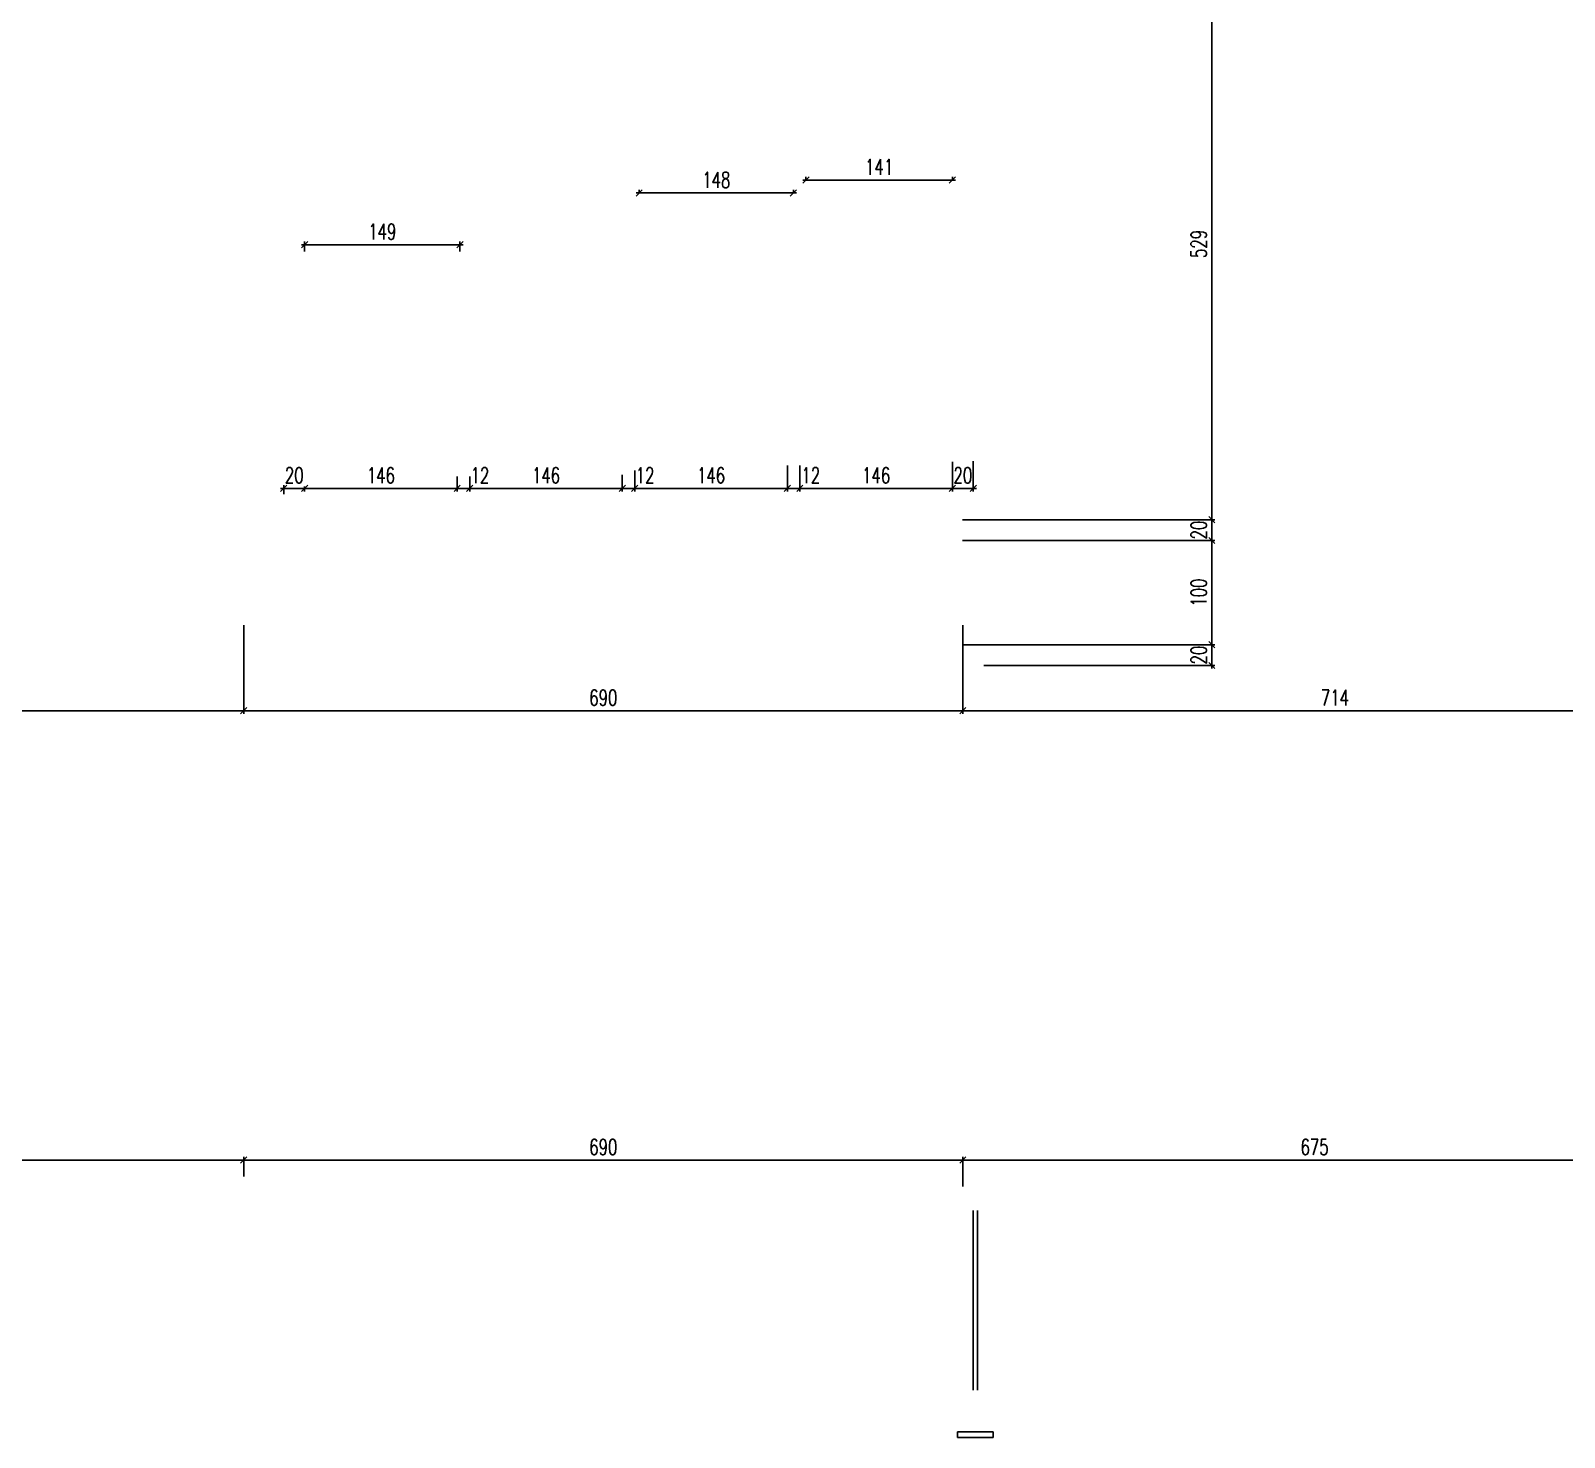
# Model space of a CAD drawing. Extents: x 307 to 786, y -197 to -94.
# Drawn here: x 394.93 to 409.64, y -135.4 to -121.9 of the extents above; entities that cross this region are included whole.
import ezdxf

# ---------------------------------------------------------------- set-up
doc = ezdxf.new("R2010")
doc.units = 0
doc.header["$LTSCALE"] = 0.5
doc.header["$MEASUREMENT"] = 0
doc.layers.get('DEFPOINTS').update_dxf_attribs({"linetype": 'CONTINUOUS'})
doc.layers.add('COTATION', color=7, linetype='CONTINUOUS')
doc.styles.add('ROMANS8', font='romans.shx', dxfattribs={"width": 0.7})
doc.dimstyles.new('COT50 cm', dxfattribs={"dimtxt": 0.15, "dimasz": 0.06, "dimexe": 0.03, "dimexo": 0.1, "dimgap": 0.05, "dimtad": 1, "dimdec": 0, "dimlfac": 100, "dimzin": 0, "dimdsep": 46, "dimtxsty": 'ROMANS8', "dimblk1": 'OBLIQUE', "dimblk2": 'OBLIQUE', "dimsah": 1, "dimcen": 0.03, "dimdle": 0.03, "dimclrt": 1, "dimadec": 0, "dimazin": 0, "dimtfac": 1, "dimtdec": 0, "dimtmove": 0, "dimatfit": 3, "dimfxl": 1, "dimfxlon": 1, "dimtolj": 1, "dimtzin": 0, "dimlwd": -1, "dimlwe": -1, "dimarcsym": 0})

# ---------------------------------------------------------------- blocks, each defined once
blk = doc.blocks.new('_Oblique')
at = {"layer": 'COTATION', "color": 0, "lineweight": -2}
blk.add_line((-0.5, -0.5), (0.5, 0.5), dxfattribs=at)
blk = doc.blocks.new('*D92')
at = {"layer": 'COTATION', "color": 0, "transparency": 16777216}
for p, q in [((389.52, -127.429), (389.52, -128.459)), ((396.97, -127.608), (396.97, -128.459)), ((389.49, -128.429), (397, -128.429))]:
    blk.add_line(p, q, dxfattribs=at)
at = {"layer": 'DEFPOINTS', "color": 0, "transparency": 16777216}
for p in [(389.52, -126.905), (396.97, -127.508), (396.97, -128.429)]:
    blk.add_point(p, dxfattribs=at)
at = {"layer": 'COTATION', "color": 0, "transparency": 16777216, "xscale": 0.06, "yscale": 0.06, "zscale": 0.06, "rotation": 180}
blk.add_blockref('_Oblique', (389.52, -128.429), dxfattribs=at)
at = {"layer": 'COTATION', "color": 0, "transparency": 16777216, "xscale": 0.06, "yscale": 0.06, "zscale": 0.06}
blk.add_blockref('_Oblique', (396.97, -128.429), dxfattribs=at)
at = {"layer": 'COTATION', "color": 1, "transparency": 16777216, "insert": (393.245, -128.304), "char_height": 0.15, "attachment_point": 5, "style": 'ROMANS8'}
blk.add_mtext('\\A1;745', dxfattribs=at)
blk = doc.blocks.new('*D93')
at = {"layer": 'COTATION', "color": 0, "transparency": 16777216}
for p, q in [((396.97, -127.608), (396.97, -128.459)), ((403.87, -127.608), (403.87, -128.459)), ((396.94, -128.429), (403.9, -128.429))]:
    blk.add_line(p, q, dxfattribs=at)
at = {"layer": 'DEFPOINTS', "color": 0, "transparency": 16777216}
for p in [(396.97, -127.508), (403.87, -127.508), (403.87, -128.429)]:
    blk.add_point(p, dxfattribs=at)
at = {"layer": 'COTATION', "color": 0, "transparency": 16777216, "xscale": 0.06, "yscale": 0.06, "zscale": 0.06, "rotation": 180}
blk.add_blockref('_Oblique', (396.97, -128.429), dxfattribs=at)
at = {"layer": 'COTATION', "color": 0, "transparency": 16777216, "xscale": 0.06, "yscale": 0.06, "zscale": 0.06}
blk.add_blockref('_Oblique', (403.87, -128.429), dxfattribs=at)
at = {"layer": 'COTATION', "color": 1, "transparency": 16777216, "insert": (400.42, -128.304), "char_height": 0.15, "attachment_point": 5, "style": 'ROMANS8'}
blk.add_mtext('\\A1;690', dxfattribs=at)
blk = doc.blocks.new('*D94')
at = {"layer": 'COTATION', "color": 0, "transparency": 16777216}
for p, q in [((411.01, -127.429), (411.01, -128.459)), ((403.87, -127.608), (403.87, -128.459)), ((403.84, -128.429), (411.04, -128.429))]:
    blk.add_line(p, q, dxfattribs=at)
at = {"layer": 'DEFPOINTS', "color": 0, "transparency": 16777216}
for p in [(411.01, -127.012), (403.87, -127.508), (411.01, -128.429)]:
    blk.add_point(p, dxfattribs=at)
at = {"layer": 'COTATION', "color": 0, "transparency": 16777216, "xscale": 0.06, "yscale": 0.06, "zscale": 0.06, "rotation": 180}
blk.add_blockref('_Oblique', (403.87, -128.429), dxfattribs=at)
at = {"layer": 'COTATION', "color": 0, "transparency": 16777216, "xscale": 0.06, "yscale": 0.06, "zscale": 0.06}
blk.add_blockref('_Oblique', (411.01, -128.429), dxfattribs=at)
at = {"layer": 'COTATION', "color": 1, "transparency": 16777216, "insert": (407.44, -128.304), "char_height": 0.15, "attachment_point": 5, "style": 'ROMANS8'}
blk.add_mtext('\\A1;714', dxfattribs=at)
blk = doc.blocks.new('*D305')
at = {"layer": 'COTATION', "color": 0, "transparency": 16777216}
for p, q in [((404.07, -121.302), (406.289, -121.302)), ((406.259, -126.625), (406.259, -121.272)), ((403.867, -126.595), (406.289, -126.595))]:
    blk.add_line(p, q, dxfattribs=at)
at = {"layer": 'DEFPOINTS', "color": 0, "transparency": 16777216}
for p in [(403.97, -121.302), (406.259, -121.302), (403.767, -126.595)]:
    blk.add_point(p, dxfattribs=at)
at = {"layer": 'COTATION', "color": 0, "transparency": 16777216, "xscale": 0.06, "yscale": 0.06, "zscale": 0.06}
for p, rotation in [((406.259, -121.302), 90), ((406.259, -126.595), 270)]:
    blk.add_blockref('_Oblique', p, dxfattribs=dict(at, rotation=rotation))
at = {"layer": 'COTATION', "color": 1, "transparency": 16777216, "insert": (406.134, -123.949), "char_height": 0.15, "attachment_point": 5, "rotation": 90, "style": 'ROMANS8'}
blk.add_mtext('\\A1;529', dxfattribs=at)
blk = doc.blocks.new('*D505')
at = {"layer": 'COTATION', "color": 0, "transparency": 16777216}
for p, q in [((389.49, -132.741), (397, -132.741)), ((389.52, -132.942), (389.52, -132.711)), ((396.97, -132.9), (396.97, -132.711))]:
    blk.add_line(p, q, dxfattribs=at)
at = {"layer": 'DEFPOINTS', "color": 0, "transparency": 16777216}
for p in [(396.97, -132.741), (396.97, -133), (389.52, -133.042)]:
    blk.add_point(p, dxfattribs=at)
at = {"layer": 'COTATION', "color": 0, "transparency": 16777216, "xscale": 0.06, "yscale": 0.06, "zscale": 0.06, "rotation": 180}
blk.add_blockref('_Oblique', (389.52, -132.741), dxfattribs=at)
at = {"layer": 'COTATION', "color": 0, "transparency": 16777216, "xscale": 0.06, "yscale": 0.06, "zscale": 0.06}
blk.add_blockref('_Oblique', (396.97, -132.741), dxfattribs=at)
at = {"layer": 'COTATION', "color": 1, "transparency": 16777216, "insert": (393.245, -132.616), "char_height": 0.15, "attachment_point": 5, "style": 'ROMANS8'}
blk.add_mtext('\\A1;745', dxfattribs=at)
blk = doc.blocks.new('*D506')
at = {"layer": 'COTATION', "color": 0, "transparency": 16777216}
for p, q in [((396.94, -132.741), (403.9, -132.741)), ((396.97, -132.9), (396.97, -132.711)), ((403.87, -132.996), (403.87, -132.711))]:
    blk.add_line(p, q, dxfattribs=at)
at = {"layer": 'DEFPOINTS', "color": 0, "transparency": 16777216}
for p in [(403.87, -132.741), (396.97, -133), (403.87, -133.096)]:
    blk.add_point(p, dxfattribs=at)
at = {"layer": 'COTATION', "color": 0, "transparency": 16777216, "xscale": 0.06, "yscale": 0.06, "zscale": 0.06, "rotation": 180}
blk.add_blockref('_Oblique', (396.97, -132.741), dxfattribs=at)
at = {"layer": 'COTATION', "color": 0, "transparency": 16777216, "xscale": 0.06, "yscale": 0.06, "zscale": 0.06}
blk.add_blockref('_Oblique', (403.87, -132.741), dxfattribs=at)
at = {"layer": 'COTATION', "color": 1, "transparency": 16777216, "insert": (400.42, -132.616), "char_height": 0.15, "attachment_point": 5, "style": 'ROMANS8'}
blk.add_mtext('\\A1;690', dxfattribs=at)
blk = doc.blocks.new('*D507')
at = {"layer": 'COTATION', "color": 0, "transparency": 16777216}
for p, q in [((403.84, -132.741), (410.65, -132.741)), ((403.87, -132.996), (403.87, -132.711)), ((410.62, -132.785), (410.62, -132.711))]:
    blk.add_line(p, q, dxfattribs=at)
at = {"layer": 'DEFPOINTS', "color": 0, "transparency": 16777216}
for p in [(410.62, -132.741), (410.62, -132.885), (403.87, -133.096)]:
    blk.add_point(p, dxfattribs=at)
at = {"layer": 'COTATION', "color": 0, "transparency": 16777216, "xscale": 0.06, "yscale": 0.06, "zscale": 0.06, "rotation": 180}
blk.add_blockref('_Oblique', (403.87, -132.741), dxfattribs=at)
at = {"layer": 'COTATION', "color": 0, "transparency": 16777216, "xscale": 0.06, "yscale": 0.06, "zscale": 0.06}
blk.add_blockref('_Oblique', (410.62, -132.741), dxfattribs=at)
at = {"layer": 'COTATION', "color": 1, "transparency": 16777216, "insert": (407.245, -132.616), "char_height": 0.15, "attachment_point": 5, "style": 'ROMANS8'}
blk.add_mtext('\\A1;675', dxfattribs=at)
blk = doc.blocks.new('*D643')
at = {"layer": 'COTATION', "color": 0, "transparency": 16777216}
for p, q in [((399.018, -126.182), (399.018, -126.325)), ((397.524, -126.295), (399.048, -126.295)), ((397.554, -126.277), (397.554, -126.325))]:
    blk.add_line(p, q, dxfattribs=at)
at = {"layer": 'DEFPOINTS', "color": 0, "transparency": 16777216}
for p in [(399.018, -126.082), (397.554, -126.177), (399.018, -126.295)]:
    blk.add_point(p, dxfattribs=at)
at = {"layer": 'COTATION', "color": 0, "transparency": 16777216, "xscale": 0.06, "yscale": 0.06, "zscale": 0.06, "rotation": 180}
blk.add_blockref('_Oblique', (397.554, -126.295), dxfattribs=at)
at = {"layer": 'COTATION', "color": 0, "transparency": 16777216, "xscale": 0.06, "yscale": 0.06, "zscale": 0.06}
blk.add_blockref('_Oblique', (399.018, -126.295), dxfattribs=at)
at = {"layer": 'COTATION', "color": 1, "transparency": 16777216, "insert": (398.286, -126.17), "char_height": 0.15, "attachment_point": 5, "style": 'ROMANS8'}
blk.add_mtext('\\A1;146', dxfattribs=at)
blk = doc.blocks.new('*D644')
at = {"layer": 'COTATION', "color": 0, "transparency": 16777216}
for p, q in [((399.018, -126.182), (399.018, -126.325)), ((399.138, -126.18), (399.138, -126.325)), ((398.988, -126.295), (399.168, -126.295))]:
    blk.add_line(p, q, dxfattribs=at)
at = {"layer": 'DEFPOINTS', "color": 0, "transparency": 16777216}
for p in [(399.018, -126.082), (399.138, -126.08), (399.138, -126.295)]:
    blk.add_point(p, dxfattribs=at)
at = {"layer": 'COTATION', "color": 0, "transparency": 16777216, "xscale": 0.06, "yscale": 0.06, "zscale": 0.06, "rotation": 180}
blk.add_blockref('_Oblique', (399.018, -126.295), dxfattribs=at)
at = {"layer": 'COTATION', "color": 0, "transparency": 16777216, "xscale": 0.06, "yscale": 0.06, "zscale": 0.06}
blk.add_blockref('_Oblique', (399.138, -126.295), dxfattribs=at)
at = {"layer": 'COTATION', "color": 1, "transparency": 16777216, "insert": (399.236, -126.17), "char_height": 0.15, "attachment_point": 5, "style": 'ROMANS8'}
blk.add_mtext('\\A1;12', dxfattribs=at)
blk = doc.blocks.new('*D645')
at = {"layer": 'COTATION', "color": 0, "transparency": 16777216}
for p, q in [((399.138, -126.18), (399.138, -126.325)), ((400.602, -126.163), (400.602, -126.325)), ((399.108, -126.295), (400.632, -126.295))]:
    blk.add_line(p, q, dxfattribs=at)
at = {"layer": 'DEFPOINTS', "color": 0, "transparency": 16777216}
for p in [(399.138, -126.08), (400.602, -126.063), (400.602, -126.295)]:
    blk.add_point(p, dxfattribs=at)
at = {"layer": 'COTATION', "color": 0, "transparency": 16777216, "xscale": 0.06, "yscale": 0.06, "zscale": 0.06, "rotation": 180}
blk.add_blockref('_Oblique', (399.138, -126.295), dxfattribs=at)
at = {"layer": 'COTATION', "color": 0, "transparency": 16777216, "xscale": 0.06, "yscale": 0.06, "zscale": 0.06}
blk.add_blockref('_Oblique', (400.602, -126.295), dxfattribs=at)
at = {"layer": 'COTATION', "color": 1, "transparency": 16777216, "insert": (399.87, -126.17), "char_height": 0.15, "attachment_point": 5, "style": 'ROMANS8'}
blk.add_mtext('\\A1;146', dxfattribs=at)
blk = doc.blocks.new('*D646')
at = {"layer": 'COTATION', "color": 0, "transparency": 16777216}
for p, q in [((400.602, -126.163), (400.602, -126.325)), ((400.722, -126.123), (400.722, -126.325)), ((400.572, -126.295), (400.752, -126.295))]:
    blk.add_line(p, q, dxfattribs=at)
at = {"layer": 'DEFPOINTS', "color": 0, "transparency": 16777216}
for p in [(400.602, -126.063), (400.722, -126.023), (400.722, -126.295)]:
    blk.add_point(p, dxfattribs=at)
at = {"layer": 'COTATION', "color": 0, "transparency": 16777216, "xscale": 0.06, "yscale": 0.06, "zscale": 0.06, "rotation": 180}
blk.add_blockref('_Oblique', (400.602, -126.295), dxfattribs=at)
at = {"layer": 'COTATION', "color": 0, "transparency": 16777216, "xscale": 0.06, "yscale": 0.06, "zscale": 0.06}
blk.add_blockref('_Oblique', (400.722, -126.295), dxfattribs=at)
at = {"layer": 'COTATION', "color": 1, "transparency": 16777216, "insert": (400.821, -126.17), "char_height": 0.15, "attachment_point": 5, "style": 'ROMANS8'}
blk.add_mtext('\\A1;12', dxfattribs=at)
blk = doc.blocks.new('*D647')
at = {"layer": 'COTATION', "color": 0, "transparency": 16777216}
for p, q in [((402.186, -126.075), (402.186, -126.325)), ((400.722, -126.123), (400.722, -126.325)), ((400.692, -126.295), (402.216, -126.295))]:
    blk.add_line(p, q, dxfattribs=at)
at = {"layer": 'DEFPOINTS', "color": 0, "transparency": 16777216}
for p in [(400.722, -126.023), (402.186, -125.975), (402.186, -126.295)]:
    blk.add_point(p, dxfattribs=at)
at = {"layer": 'COTATION', "color": 0, "transparency": 16777216, "xscale": 0.06, "yscale": 0.06, "zscale": 0.06, "rotation": 180}
blk.add_blockref('_Oblique', (400.722, -126.295), dxfattribs=at)
at = {"layer": 'COTATION', "color": 0, "transparency": 16777216, "xscale": 0.06, "yscale": 0.06, "zscale": 0.06}
blk.add_blockref('_Oblique', (402.186, -126.295), dxfattribs=at)
at = {"layer": 'COTATION', "color": 1, "transparency": 16777216, "insert": (401.454, -126.17), "char_height": 0.15, "attachment_point": 5, "style": 'ROMANS8'}
blk.add_mtext('\\A1;146', dxfattribs=at)
blk = doc.blocks.new('*D648')
at = {"layer": 'COTATION', "color": 0, "transparency": 16777216}
for p, q in [((402.186, -126.075), (402.186, -126.325)), ((402.306, -126.074), (402.306, -126.325)), ((402.156, -126.295), (402.336, -126.295))]:
    blk.add_line(p, q, dxfattribs=at)
at = {"layer": 'DEFPOINTS', "color": 0, "transparency": 16777216}
for p in [(402.186, -125.975), (402.306, -125.974), (402.306, -126.295)]:
    blk.add_point(p, dxfattribs=at)
at = {"layer": 'COTATION', "color": 0, "transparency": 16777216, "xscale": 0.06, "yscale": 0.06, "zscale": 0.06, "rotation": 180}
blk.add_blockref('_Oblique', (402.186, -126.295), dxfattribs=at)
at = {"layer": 'COTATION', "color": 0, "transparency": 16777216, "xscale": 0.06, "yscale": 0.06, "zscale": 0.06}
blk.add_blockref('_Oblique', (402.306, -126.295), dxfattribs=at)
at = {"layer": 'COTATION', "color": 1, "transparency": 16777216, "insert": (402.411, -126.17), "char_height": 0.15, "attachment_point": 5, "style": 'ROMANS8'}
blk.add_mtext('\\A1;12', dxfattribs=at)
blk = doc.blocks.new('*D649')
at = {"layer": 'COTATION', "color": 0, "transparency": 16777216}
for p, q in [((402.306, -126.074), (402.306, -126.325)), ((403.77, -126.039), (403.77, -126.325)), ((402.276, -126.295), (403.8, -126.295))]:
    blk.add_line(p, q, dxfattribs=at)
at = {"layer": 'DEFPOINTS', "color": 0, "transparency": 16777216}
for p in [(403.77, -125.939), (402.306, -125.974), (403.77, -126.295)]:
    blk.add_point(p, dxfattribs=at)
at = {"layer": 'COTATION', "color": 0, "transparency": 16777216, "xscale": 0.06, "yscale": 0.06, "zscale": 0.06, "rotation": 180}
blk.add_blockref('_Oblique', (402.306, -126.295), dxfattribs=at)
at = {"layer": 'COTATION', "color": 0, "transparency": 16777216, "xscale": 0.06, "yscale": 0.06, "zscale": 0.06}
blk.add_blockref('_Oblique', (403.77, -126.295), dxfattribs=at)
at = {"layer": 'COTATION', "color": 1, "transparency": 16777216, "insert": (403.038, -126.17), "char_height": 0.15, "attachment_point": 5, "style": 'ROMANS8'}
blk.add_mtext('\\A1;146', dxfattribs=at)
blk = doc.blocks.new('*D650')
at = {"layer": 'COTATION', "color": 0, "transparency": 16777216}
for p, q in [((402.364, -123.335), (402.364, -123.305)), ((403.77, -123.335), (403.77, -123.305)), ((402.334, -123.335), (403.8, -123.335))]:
    blk.add_line(p, q, dxfattribs=at)
at = {"layer": 'DEFPOINTS', "color": 0, "transparency": 16777216}
for p in [(402.364, -123.418), (403.77, -123.335), (403.77, -123.418)]:
    blk.add_point(p, dxfattribs=at)
at = {"layer": 'COTATION', "color": 0, "transparency": 16777216, "xscale": 0.06, "yscale": 0.06, "zscale": 0.06, "rotation": 180}
blk.add_blockref('_Oblique', (402.364, -123.335), dxfattribs=at)
at = {"layer": 'COTATION', "color": 0, "transparency": 16777216, "xscale": 0.06, "yscale": 0.06, "zscale": 0.06}
blk.add_blockref('_Oblique', (403.77, -123.335), dxfattribs=at)
at = {"layer": 'COTATION', "color": 1, "transparency": 16777216, "insert": (403.067, -123.21), "char_height": 0.15, "attachment_point": 5, "style": 'ROMANS8'}
blk.add_mtext('\\A1;141', dxfattribs=at)
blk = doc.blocks.new('*D651')
at = {"layer": 'COTATION', "color": 0, "transparency": 16777216}
for p, q in [((400.734, -123.459), (402.274, -123.459)), ((400.764, -123.459), (400.764, -123.429)), ((402.244, -123.459), (402.244, -123.429))]:
    blk.add_line(p, q, dxfattribs=at)
at = {"layer": 'DEFPOINTS', "color": 0, "transparency": 16777216}
for p in [(400.764, -123.459), (402.244, -123.459), (402.244, -123.459)]:
    blk.add_point(p, dxfattribs=at)
at = {"layer": 'COTATION', "color": 0, "transparency": 16777216, "xscale": 0.06, "yscale": 0.06, "zscale": 0.06, "rotation": 180}
blk.add_blockref('_Oblique', (400.764, -123.459), dxfattribs=at)
at = {"layer": 'COTATION', "color": 0, "transparency": 16777216, "xscale": 0.06, "yscale": 0.06, "zscale": 0.06}
blk.add_blockref('_Oblique', (402.244, -123.459), dxfattribs=at)
at = {"layer": 'COTATION', "color": 1, "transparency": 16777216, "insert": (401.504, -123.334), "char_height": 0.15, "attachment_point": 5, "style": 'ROMANS8'}
blk.add_mtext('\\A1;148', dxfattribs=at)
blk = doc.blocks.new('*D652')
at = {"layer": 'COTATION', "color": 0, "transparency": 16777216}
for p, q in [((397.524, -123.956), (399.074, -123.956)), ((397.554, -124.022), (397.554, -123.926)), ((399.044, -124.022), (399.044, -123.926))]:
    blk.add_line(p, q, dxfattribs=at)
at = {"layer": 'DEFPOINTS', "color": 0, "transparency": 16777216}
for p in [(399.044, -123.956), (397.554, -124.122), (399.044, -124.122)]:
    blk.add_point(p, dxfattribs=at)
at = {"layer": 'COTATION', "color": 0, "transparency": 16777216, "xscale": 0.06, "yscale": 0.06, "zscale": 0.06, "rotation": 180}
blk.add_blockref('_Oblique', (397.554, -123.956), dxfattribs=at)
at = {"layer": 'COTATION', "color": 0, "transparency": 16777216, "xscale": 0.06, "yscale": 0.06, "zscale": 0.06}
blk.add_blockref('_Oblique', (399.044, -123.956), dxfattribs=at)
at = {"layer": 'COTATION', "color": 1, "transparency": 16777216, "insert": (398.299, -123.831), "char_height": 0.15, "attachment_point": 5, "style": 'ROMANS8'}
blk.add_mtext('\\A1;149', dxfattribs=at)
blk = doc.blocks.new('*D653')
at = {"layer": 'COTATION', "color": 0, "transparency": 16777216}
for p, q in [((403.77, -126.039), (403.77, -126.325)), ((403.97, -126.032), (403.97, -126.325)), ((403.74, -126.295), (404, -126.295))]:
    blk.add_line(p, q, dxfattribs=at)
at = {"layer": 'DEFPOINTS', "color": 0, "transparency": 16777216}
for p in [(403.77, -125.939), (403.97, -125.932), (403.97, -126.295)]:
    blk.add_point(p, dxfattribs=at)
at = {"layer": 'COTATION', "color": 0, "transparency": 16777216, "xscale": 0.06, "yscale": 0.06, "zscale": 0.06, "rotation": 180}
blk.add_blockref('_Oblique', (403.77, -126.295), dxfattribs=at)
at = {"layer": 'COTATION', "color": 0, "transparency": 16777216, "xscale": 0.06, "yscale": 0.06, "zscale": 0.06}
blk.add_blockref('_Oblique', (403.97, -126.295), dxfattribs=at)
at = {"layer": 'COTATION', "color": 1, "transparency": 16777216, "insert": (403.87, -126.17), "char_height": 0.15, "attachment_point": 5, "style": 'ROMANS8'}
blk.add_mtext('\\A1;20', dxfattribs=at)
blk = doc.blocks.new('*D654')
at = {"layer": 'COTATION', "color": 0, "transparency": 16777216}
for p, q in [((397.354, -126.351), (397.354, -126.265)), ((397.584, -126.295), (397.324, -126.295)), ((397.554, -126.277), (397.554, -126.325))]:
    blk.add_line(p, q, dxfattribs=at)
at = {"layer": 'DEFPOINTS', "color": 0, "transparency": 16777216}
for p in [(397.554, -126.177), (397.354, -126.295), (397.354, -126.451)]:
    blk.add_point(p, dxfattribs=at)
at = {"layer": 'COTATION', "color": 0, "transparency": 16777216, "xscale": 0.06, "yscale": 0.06, "zscale": 0.06, "rotation": 180}
blk.add_blockref('_Oblique', (397.354, -126.295), dxfattribs=at)
at = {"layer": 'COTATION', "color": 0, "transparency": 16777216, "xscale": 0.06, "yscale": 0.06, "zscale": 0.06}
blk.add_blockref('_Oblique', (397.554, -126.295), dxfattribs=at)
at = {"layer": 'COTATION', "color": 1, "transparency": 16777216, "insert": (397.454, -126.17), "char_height": 0.15, "attachment_point": 5, "style": 'ROMANS8'}
blk.add_mtext('\\A1;20', dxfattribs=at)
blk = doc.blocks.new('*D657')
at = {"layer": 'COTATION', "color": 0, "transparency": 16777216}
for p, q in [((403.867, -126.595), (406.289, -126.595)), ((406.259, -126.565), (406.259, -126.825)), ((403.867, -126.795), (406.289, -126.795))]:
    blk.add_line(p, q, dxfattribs=at)
at = {"layer": 'DEFPOINTS', "color": 0, "transparency": 16777216}
for p in [(403.767, -126.595), (403.767, -126.795), (406.259, -126.795)]:
    blk.add_point(p, dxfattribs=at)
at = {"layer": 'COTATION', "color": 0, "transparency": 16777216, "xscale": 0.06, "yscale": 0.06, "zscale": 0.06}
for p, rotation in [((406.259, -126.595), 90), ((406.259, -126.795), 270)]:
    blk.add_blockref('_Oblique', p, dxfattribs=dict(at, rotation=rotation))
at = {"layer": 'COTATION', "color": 1, "transparency": 16777216, "insert": (406.134, -126.695), "char_height": 0.15, "attachment_point": 5, "rotation": 90, "style": 'ROMANS8'}
blk.add_mtext('\\A1;20', dxfattribs=at)
blk = doc.blocks.new('*D658')
at = {"layer": 'COTATION', "color": 0, "transparency": 16777216}
for p, q in [((403.867, -126.795), (406.289, -126.795)), ((406.259, -126.765), (406.259, -127.825)), ((403.87, -127.795), (406.289, -127.795))]:
    blk.add_line(p, q, dxfattribs=at)
at = {"layer": 'DEFPOINTS', "color": 0, "transparency": 16777216}
for p in [(403.767, -126.795), (403.77, -127.795), (406.259, -127.795)]:
    blk.add_point(p, dxfattribs=at)
at = {"layer": 'COTATION', "color": 0, "transparency": 16777216, "xscale": 0.06, "yscale": 0.06, "zscale": 0.06}
for p, rotation in [((406.259, -126.795), 90), ((406.259, -127.795), 270)]:
    blk.add_blockref('_Oblique', p, dxfattribs=dict(at, rotation=rotation))
at = {"layer": 'COTATION', "color": 1, "transparency": 16777216, "insert": (406.134, -127.295), "char_height": 0.15, "attachment_point": 5, "rotation": 90, "style": 'ROMANS8'}
blk.add_mtext('\\A1;100', dxfattribs=at)
blk = doc.blocks.new('*D659')
at = {"layer": 'COTATION', "color": 0, "transparency": 16777216}
for p, q in [((403.87, -127.795), (406.289, -127.795)), ((406.259, -127.765), (406.259, -128.025)), ((404.07, -127.995), (406.289, -127.995))]:
    blk.add_line(p, q, dxfattribs=at)
at = {"layer": 'DEFPOINTS', "color": 0, "transparency": 16777216}
for p in [(403.77, -127.795), (403.97, -127.995), (406.259, -127.995)]:
    blk.add_point(p, dxfattribs=at)
at = {"layer": 'COTATION', "color": 0, "transparency": 16777216, "xscale": 0.06, "yscale": 0.06, "zscale": 0.06}
for p, rotation in [((406.259, -127.795), 90), ((406.259, -127.995), 270)]:
    blk.add_blockref('_Oblique', p, dxfattribs=dict(at, rotation=rotation))
at = {"layer": 'COTATION', "color": 1, "transparency": 16777216, "insert": (406.134, -127.895), "char_height": 0.15, "attachment_point": 5, "rotation": 90, "style": 'ROMANS8'}
blk.add_mtext('\\A1;20', dxfattribs=at)

msp = doc.modelspace()

# ---------------------------------------------------------------- linework, layer by layer
at = {"layer": 'COTATION', "color": 8}
for p, q in [((403.9696, -134.9513), (403.9696, -133.2261)), ((404.0097, -134.9506), (404.0097, -133.2261))]:
    msp.add_line(p, q, dxfattribs=at)
at = {"layer": 'COTATION'}
msp.add_lwpolyline([(403.8196, -135.3513), (404.1597, -135.3513), (404.1597, -135.4028), (403.8196, -135.4028)], close=True, dxfattribs=at)

# ---------------------------------------------------------------- dimensions: what is measured, and where the dimension line sits
for base, p1, p2, override, picture, middle in [((406.2585, -121.302), (403.7667, -126.5952), (403.9697, -121.302), {"dimfxl": 10, "dimfxlon": 1}, '*D305', (406.1335, -123.9486)), ((406.2585, -127.7952), (403.7667, -126.7952), (403.7697, -127.7952), {"dimtmove": 1, "dimfxl": 10, "dimfxlon": 1}, '*D658', (406.1335, -127.2952))]:
    dim = msp.add_linear_dim(base=base, p1=p1, p2=p2, angle=90, dimstyle='COT50 cm', override=override, dxfattribs=at)
    dim.commit()
    dim.dimension.update_dxf_attribs({"geometry": picture, "text_midpoint": middle})
for base, p1, p2, override, picture, middle in [((403.7697, -123.3347), (402.3642, -123.4175), (403.7697, -123.4175), {"dimfxl": 0.5, "dimfxlon": 1}, '*D650', (403.0669, -123.2097)), ((402.2442, -123.459), (400.7642, -123.459), (402.2442, -123.459), {"dimfxl": 0.5, "dimfxlon": 1}, '*D651', (401.5042, -123.334)), ((399.0442, -123.9561), (397.5542, -124.1219), (399.0442, -124.1219), {"dimfxl": 0.5, "dimfxlon": 1}, '*D652', (398.2992, -123.8311)), ((403.7697, -126.2955), (402.3058, -125.974), (403.7697, -125.9392), {"dimtmove": 1, "dimfxl": 0.5, "dimfxlon": 1}, '*D649', (403.0377, -126.1705)), ((399.0181, -126.2955), (397.5542, -126.1767), (399.0181, -126.0824), {"dimfxl": 0.5, "dimfxlon": 1}, '*D643', (398.2861, -126.1705)), ((400.6019, -126.2955), (399.1381, -126.0796), (400.6019, -126.0629), {"dimtmove": 1, "dimfxl": 0.5, "dimfxlon": 1}, '*D645', (399.87, -126.1705)), ((402.1858, -126.2955), (400.7219, -126.0235), (402.1858, -125.9754), {"dimtmove": 1, "dimfxl": 0.5, "dimfxlon": 1}, '*D647', (401.4539, -126.1705)), ((396.9697, -128.4293), (389.5197, -126.9054), (396.9697, -127.5079), {"dimtmove": 1}, '*D92', (393.2447, -128.3043)), ((411.0097, -128.4293), (403.8697, -127.5079), (411.0097, -127.0117), {"dimtmove": 1}, '*D94', (407.4397, -128.3043)), ((403.8697, -128.4293), (396.9697, -127.5079), (403.8697, -127.5079), {"dimtmove": 1}, '*D93', (400.4197, -128.3043))]:
    dim = msp.add_linear_dim(base=base, p1=p1, p2=p2, dimstyle='COT50 cm', override=override, dxfattribs=at)
    dim.commit()
    dim.dimension.update_dxf_attribs({"geometry": picture, "text_midpoint": middle})
for base, p1, p2, picture, middle in [((403.9697, -126.2955), (403.7697, -125.9392), (403.9697, -125.932), '*D653', (403.8697, -126.2955)), ((397.3542, -126.2955), (397.5542, -126.1767), (397.3542, -126.4509), '*D654', (397.4542, -126.2955)), ((399.1381, -126.2955), (399.0181, -126.0824), (399.1381, -126.0796), '*D644', (399.2361, -126.2955)), ((400.7219, -126.2955), (400.6019, -126.0629), (400.7219, -126.0235), '*D646', (400.8205, -126.2955)), ((402.3058, -126.2955), (402.1858, -125.9754), (402.3058, -125.974), '*D648', (402.4109, -126.2955))]:
    dim = msp.add_linear_dim(base=base, p1=p1, p2=p2, dimstyle='COT50 cm', override={"dimtmove": 1, "dimfxl": 0.5, "dimfxlon": 1}, dxfattribs=at)
    dim.commit()
    dim.dimension.update_dxf_attribs({"geometry": picture, "text_midpoint": middle, "dimtype": 160})
for base, p1, p2, picture, middle in [((406.2585, -126.7952), (403.7667, -126.5952), (403.7667, -126.7952), '*D657', (406.2585, -126.6952)), ((406.2585, -127.9952), (403.7697, -127.7952), (403.9697, -127.9952), '*D659', (406.2585, -127.8952))]:
    dim = msp.add_linear_dim(base=base, p1=p1, p2=p2, angle=90, dimstyle='COT50 cm', override={"dimtmove": 1, "dimfxl": 10, "dimfxlon": 1}, dxfattribs=at)
    dim.commit()
    dim.dimension.update_dxf_attribs({"geometry": picture, "text_midpoint": middle, "dimtype": 160})
for base, p1, p2, picture, middle in [((396.9697, -132.741), (389.5197, -133.0418), (396.9697, -133.0004), '*D505', (393.2447, -132.616)), ((403.8697, -132.741), (396.9697, -133.0004), (403.8697, -133.0958), '*D506', (400.4197, -132.616)), ((410.6197, -132.741), (403.8697, -133.0958), (410.6197, -132.8848), '*D507', (407.2447, -132.616))]:
    dim = msp.add_linear_dim(base=base, p1=p1, p2=p2, dimstyle='COT50 cm', dxfattribs=at)
    dim.commit()
    dim.dimension.update_dxf_attribs({"geometry": picture, "text_midpoint": middle})

doc.saveas('drawing.dxf')
